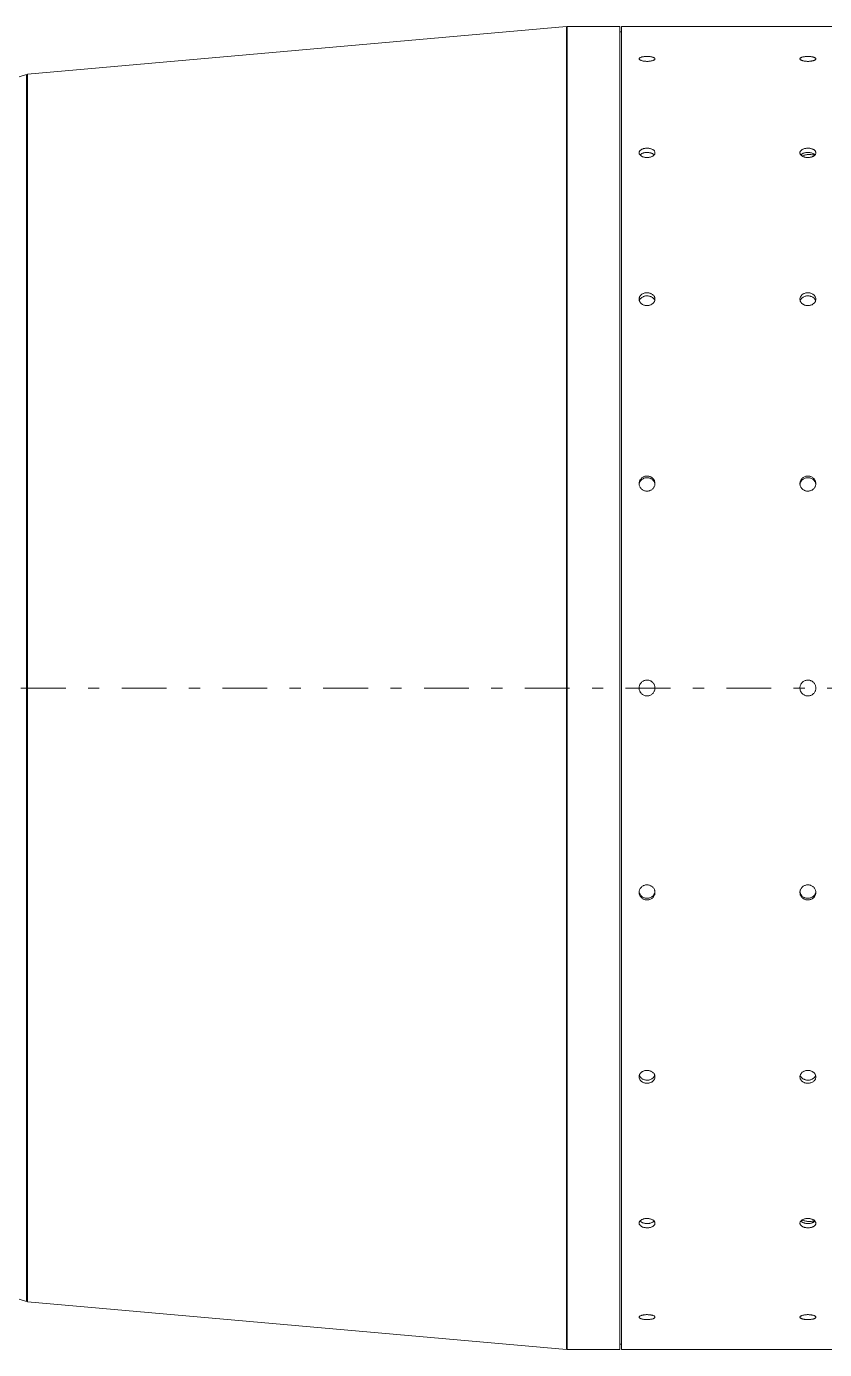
# Model space of a CAD drawing. Header units: millimetres. Extents: x 10 to 2348, y 8 to 1670.
# Drawn here: x 511 to 661.8, y 1194.6 to 1444.6 of the extents above; entities that cross this region are included whole.
import ezdxf

# ---------------------------------------------------------------- set-up
doc = ezdxf.new("R2010")
doc.units = ezdxf.units.MM
doc.linetypes.add('SectionLineISO', pattern=[13.758333, 4.233333, -2.116667, 1.058333, -2.116667, 4.233333])
doc.layers.add('Annotations', color=7, linetype='Continuous')
doc.layers.add('Geometries', color=7, linetype='Continuous')

# ---------------------------------------------------------------- blocks, each defined once
blk = doc.blocks.new('*U2')
at = {"layer": 'Annotations', "linetype": 'SectionLineISO', "lineweight": 13, "flags": 128}
blk.add_lwpolyline([(169.79, 661.02), (1034.83, 661.02)], dxfattribs=at)

msp = doc.modelspace()

# ---------------------------------------------------------------- linework, layer by layer
at = {"layer": 'Geometries', "linetype": 'Continuous', "lineweight": 13}
for p, q in [((613.09, 1444.65), (511.21, 1435.65)), ((613.09, 1194.65), (613.09, 1444.65)), ((613.18, 1443.65), (613.09, 1444.65)), ((623.14, 1444.65), (613.18, 1444.65)), ((613.18, 1443.65), (613.18, 1444.65)), ((613.18, 1195.65), (613.18, 1443.65)), ((613.18, 1443.65), (613.18, 1443.65)), ((623.14, 1443.65), (623.14, 1444.65)), ((623.14, 1443.65), (623.49, 1443.65)), ((623.14, 1195.65), (623.14, 1443.65)), ((623.49, 1444.65), (623.49, 1443.65)), ((626.79, 1444.65), (623.49, 1444.65)), ((623.49, 1443.65), (623.49, 1195.65)), ((628.29, 1444.64), (628.27, 1444.64)), ((657.19, 1444.65), (629.79, 1444.65)), ((658.69, 1444.64), (658.67, 1444.64)), ((663.49, 1444.65), (660.19, 1444.65)), ((626.79, 1438.51), (626.79, 1438.53)), ((628.37, 1438.99), (628.27, 1438.99)), ((628.29, 1438.06), (628.27, 1438.06)), ((628.29, 1438.06), (628.37, 1438.06)), ((629.79, 1438.53), (629.79, 1438.55)), ((657.19, 1438.51), (657.19, 1438.53)), ((658.77, 1438.99), (658.67, 1438.99)), ((658.69, 1438.06), (658.67, 1438.06)), ((658.69, 1438.06), (658.77, 1438.06)), ((660.19, 1438.53), (660.19, 1438.55)), ((510.99, 1435.6), (464.83, 1420.6)), ((510.99, 1203.7), (510.99, 1435.6)), ((511.21, 1434.92), (510.99, 1435.6)), ((511.21, 1434.92), (511.21, 1435.65)), ((511.21, 1204.38), (511.21, 1434.92)), ((626.79, 1420.74), (626.79, 1420.78)), ((628.27, 1421.65), (628.37, 1421.65)), ((628.27, 1420.84), (628.37, 1420.84)), ((629.79, 1420.78), (629.79, 1420.81)), ((657.19, 1420.74), (657.19, 1420.78)), ((658.67, 1421.65), (658.77, 1421.65)), ((658.67, 1420.84), (658.77, 1420.84)), ((659.25, 1420.44), (659.2, 1420.44)), ((659.28, 1420.44), (659.25, 1420.44)), ((660.19, 1420.78), (660.19, 1420.81)), ((628.29, 1419.89), (628.27, 1419.89)), ((628.29, 1419.89), (628.37, 1419.89)), ((658.69, 1419.89), (658.67, 1419.89)), ((658.69, 1419.89), (658.77, 1419.89)), ((626.79, 1393.07), (626.79, 1393.12)), ((628.27, 1394.33), (628.37, 1394.33)), ((628.27, 1393.74), (628.37, 1393.74)), ((629.79, 1393.12), (629.79, 1393.17)), ((657.19, 1393.07), (657.19, 1393.12)), ((658.67, 1394.33), (658.77, 1394.33)), ((658.67, 1393.74), (658.77, 1393.74)), ((660.19, 1393.12), (660.19, 1393.17)), ((628.29, 1391.9), (628.27, 1391.9)), ((628.29, 1391.9), (628.37, 1391.91)), ((658.69, 1391.9), (658.67, 1391.9)), ((658.69, 1391.9), (658.77, 1391.91)), ((626.79, 1358.22), (626.79, 1358.28)), ((626.8, 1358.12), (626.8, 1358.13)), ((628.27, 1359.7), (628.37, 1359.7)), ((628.27, 1359.39), (628.37, 1359.39)), ((629.79, 1358.28), (629.79, 1358.34)), ((657.19, 1358.22), (657.19, 1358.28)), ((657.2, 1358.12), (657.2, 1358.13)), ((658.67, 1359.7), (658.77, 1359.7)), ((658.67, 1359.39), (658.77, 1359.39)), ((660.19, 1358.28), (660.19, 1358.34)), ((628.29, 1356.85), (628.27, 1356.85)), ((628.29, 1356.85), (628.37, 1356.85)), ((658.69, 1356.85), (658.67, 1356.85)), ((658.69, 1356.85), (658.77, 1356.85)), ((628.37, 1321.15), (628.27, 1321.15)), ((658.77, 1321.15), (658.67, 1321.15)), ((628.29, 1318.15), (628.27, 1318.15)), ((628.29, 1318.15), (628.39, 1318.15)), ((658.69, 1318.15), (658.67, 1318.15)), ((658.69, 1318.15), (658.79, 1318.15)), ((626.79, 1281.08), (626.8, 1281.18)), ((626.79, 1280.96), (626.79, 1281.02)), ((626.8, 1281.18), (626.8, 1281.18)), ((626.8, 1281.18), (626.8, 1281.18)), ((628.27, 1282.45), (628.37, 1282.45)), ((629.79, 1281.02), (629.79, 1281.08)), ((657.19, 1281.08), (657.2, 1281.18)), ((657.19, 1280.96), (657.19, 1281.02)), ((657.2, 1281.18), (657.2, 1281.18)), ((657.2, 1281.18), (657.2, 1281.18)), ((658.67, 1282.45), (658.77, 1282.45)), ((660.19, 1281.02), (660.19, 1281.08)), ((628.29, 1279.91), (628.27, 1279.91)), ((628.29, 1279.6), (628.27, 1279.6)), ((628.29, 1279.91), (628.37, 1279.91)), ((628.29, 1279.6), (628.37, 1279.6)), ((658.69, 1279.91), (658.67, 1279.91)), ((658.69, 1279.6), (658.67, 1279.6)), ((658.69, 1279.91), (658.77, 1279.91)), ((658.69, 1279.6), (658.77, 1279.6)), ((626.79, 1246.12), (626.79, 1246.18)), ((628.27, 1247.4), (628.37, 1247.39)), ((628.29, 1245.56), (628.27, 1245.56)), ((628.29, 1245.56), (628.37, 1245.56)), ((629.75, 1246.47), (629.75, 1246.47)), ((629.79, 1246.18), (629.79, 1246.23)), ((657.19, 1246.12), (657.19, 1246.18)), ((658.67, 1247.4), (658.77, 1247.39)), ((658.69, 1245.56), (658.67, 1245.56)), ((658.69, 1245.56), (658.77, 1245.56)), ((660.15, 1246.47), (660.15, 1246.47)), ((660.19, 1246.18), (660.19, 1246.23)), ((628.29, 1244.97), (628.27, 1244.97)), ((628.29, 1244.97), (628.37, 1244.97)), ((658.69, 1244.97), (658.67, 1244.97)), ((658.69, 1244.97), (658.77, 1244.97)), ((464.83, 1218.7), (510.99, 1203.7)), ((626.79, 1218.48), (626.79, 1218.52)), ((628.27, 1219.41), (628.37, 1219.41)), ((628.29, 1218.46), (628.27, 1218.46)), ((628.29, 1217.65), (628.27, 1217.65)), ((628.29, 1218.46), (628.37, 1218.46)), ((628.29, 1217.65), (628.37, 1217.65)), ((629.79, 1218.52), (629.79, 1218.56)), ((657.19, 1218.48), (657.19, 1218.52)), ((658.67, 1219.41), (658.77, 1219.41)), ((658.69, 1218.46), (658.67, 1218.46)), ((658.69, 1217.65), (658.67, 1217.65)), ((658.69, 1218.46), (658.77, 1218.46)), ((658.69, 1217.65), (658.77, 1217.65)), ((659.2, 1218.86), (659.28, 1218.86)), ((660.19, 1218.52), (660.19, 1218.56)), ((510.99, 1203.7), (511.21, 1204.38)), ((511.21, 1203.65), (511.21, 1204.38)), ((511.21, 1203.65), (613.09, 1194.65)), ((626.79, 1200.75), (626.79, 1200.77)), ((628.37, 1201.24), (628.27, 1201.24)), ((628.29, 1200.31), (628.27, 1200.31)), ((628.29, 1200.31), (628.37, 1200.31)), ((629.79, 1200.77), (629.79, 1200.79)), ((657.19, 1200.75), (657.19, 1200.77)), ((658.77, 1201.24), (658.67, 1201.24)), ((658.69, 1200.31), (658.67, 1200.31)), ((658.69, 1200.31), (658.77, 1200.31)), ((660.19, 1200.77), (660.19, 1200.79)), ((613.09, 1194.65), (613.18, 1195.65)), ((613.18, 1194.65), (613.18, 1195.65)), ((623.14, 1195.65), (623.49, 1195.65)), ((623.14, 1194.65), (623.14, 1195.65)), ((623.49, 1195.65), (623.49, 1194.65)), ((613.18, 1194.65), (623.14, 1194.65)), ((623.49, 1194.65), (626.79, 1194.65)), ((628.27, 1194.66), (628.38, 1194.66)), ((629.79, 1194.65), (657.19, 1194.65)), ((658.67, 1194.66), (658.78, 1194.66)), ((660.19, 1194.65), (663.49, 1194.65))]:
    msp.add_line(p, q, dxfattribs=at)
at = {"layer": 'Geometries', "linetype": 'Continuous', "lineweight": 13, "flags": 128}
for points in [[(628.38, 1444.64), (628.37, 1444.64), (628.29, 1444.64)], [(658.78, 1444.64), (658.77, 1444.64), (658.69, 1444.64)], [(626.79, 1438.55), (626.8, 1438.59), (626.82, 1438.62), (626.85, 1438.66), (626.89, 1438.7), (626.94, 1438.73), (627, 1438.77), (627.07, 1438.8), (627.15, 1438.83), (627.24, 1438.86), (627.33, 1438.88), (627.43, 1438.91), (627.54, 1438.93), (627.65, 1438.94), (627.76, 1438.96), (627.89, 1438.97), (628.01, 1438.98), (628.13, 1438.98), (628.26, 1438.99), (628.27, 1438.99)], [(626.79, 1438.53), (626.79, 1438.55), (626.79, 1438.55)], [(628.27, 1438.06), (628.17, 1438.06), (628.04, 1438.07), (627.92, 1438.08), (627.79, 1438.09), (627.68, 1438.1), (627.56, 1438.12), (627.46, 1438.14), (627.35, 1438.16), (627.26, 1438.19), (627.17, 1438.22), (627.09, 1438.25), (627.02, 1438.28), (626.96, 1438.32), (626.9, 1438.35), (626.86, 1438.39), (626.83, 1438.43), (626.81, 1438.47), (626.79, 1438.51), (626.79, 1438.51)], [(628.37, 1438.99), (628.39, 1438.99), (628.51, 1438.98), (628.64, 1438.97), (628.76, 1438.96), (628.88, 1438.95), (628.99, 1438.94), (629.1, 1438.92), (629.2, 1438.89), (629.3, 1438.87), (629.39, 1438.84), (629.47, 1438.81), (629.55, 1438.78), (629.61, 1438.75), (629.67, 1438.72), (629.71, 1438.68), (629.75, 1438.64), (629.77, 1438.6), (629.79, 1438.57), (629.79, 1438.55)], [(629.79, 1438.51), (629.78, 1438.49), (629.77, 1438.45), (629.74, 1438.41), (629.7, 1438.37), (629.65, 1438.34), (629.6, 1438.3), (629.53, 1438.27), (629.45, 1438.24), (629.37, 1438.21), (629.28, 1438.18), (629.18, 1438.15), (629.07, 1438.13), (628.96, 1438.11), (628.85, 1438.09), (628.73, 1438.08), (628.6, 1438.07), (628.5, 1438.06), (628.4, 1438.06), (628.37, 1438.06)], [(629.79, 1438.53), (629.79, 1438.53), (629.79, 1438.51)], [(657.19, 1438.55), (657.2, 1438.59), (657.22, 1438.62), (657.25, 1438.66), (657.29, 1438.7), (657.34, 1438.73), (657.4, 1438.77), (657.47, 1438.8), (657.55, 1438.83), (657.64, 1438.86), (657.73, 1438.88), (657.83, 1438.91), (657.94, 1438.93), (658.05, 1438.94), (658.16, 1438.96), (658.29, 1438.97), (658.41, 1438.98), (658.53, 1438.98), (658.66, 1438.99), (658.67, 1438.99)], [(657.19, 1438.53), (657.19, 1438.55), (657.19, 1438.55)], [(658.13, 1438.09), (658.08, 1438.1), (657.96, 1438.12), (657.86, 1438.14), (657.75, 1438.16), (657.66, 1438.19), (657.57, 1438.22), (657.49, 1438.25), (657.42, 1438.28), (657.36, 1438.32), (657.3, 1438.35), (657.26, 1438.39), (657.23, 1438.43), (657.21, 1438.47), (657.19, 1438.51), (657.19, 1438.51)], [(658.67, 1438.06), (658.57, 1438.06), (658.44, 1438.07), (658.32, 1438.08), (658.19, 1438.09), (658.13, 1438.09)], [(658.77, 1438.99), (658.79, 1438.99), (658.91, 1438.98), (659.04, 1438.97), (659.16, 1438.96), (659.28, 1438.95), (659.39, 1438.94), (659.5, 1438.92), (659.6, 1438.89), (659.7, 1438.87), (659.79, 1438.84), (659.87, 1438.81), (659.95, 1438.78), (660.01, 1438.75), (660.07, 1438.72), (660.11, 1438.68), (660.15, 1438.64), (660.17, 1438.6), (660.19, 1438.57), (660.19, 1438.55)], [(659.45, 1438.13), (659.36, 1438.11), (659.25, 1438.09), (659.13, 1438.08), (659, 1438.07), (658.9, 1438.06), (658.8, 1438.06), (658.77, 1438.06)], [(660.19, 1438.51), (660.18, 1438.49), (660.17, 1438.45), (660.14, 1438.41), (660.1, 1438.37), (660.05, 1438.34), (660, 1438.3), (659.93, 1438.27), (659.85, 1438.24), (659.77, 1438.21), (659.68, 1438.18), (659.58, 1438.15), (659.47, 1438.13), (659.45, 1438.13)], [(660.19, 1438.53), (660.19, 1438.53), (660.19, 1438.51)], [(626.79, 1420.81), (626.8, 1420.88), (626.82, 1420.95), (626.85, 1421.02), (626.89, 1421.09), (626.94, 1421.16), (627, 1421.23), (627.07, 1421.29), (627.15, 1421.35), (627.24, 1421.4), (627.33, 1421.45), (627.43, 1421.49), (627.54, 1421.53), (627.65, 1421.57), (627.76, 1421.6), (627.89, 1421.62), (628.01, 1421.64), (628.13, 1421.65), (628.26, 1421.65), (628.27, 1421.65)], [(626.79, 1420.78), (626.79, 1420.8), (626.79, 1420.81)], [(626.96, 1420.37), (626.96, 1420.37), (626.9, 1420.44), (626.86, 1420.51), (626.83, 1420.58), (626.81, 1420.66), (626.79, 1420.73), (626.79, 1420.74)], [(626.96, 1420.37), (627, 1420.42), (627.07, 1420.48), (627.15, 1420.54), (627.24, 1420.59), (627.33, 1420.64), (627.43, 1420.68), (627.54, 1420.72), (627.65, 1420.76), (627.76, 1420.79), (627.89, 1420.81), (628.01, 1420.83), (628.13, 1420.84), (628.26, 1420.84), (628.27, 1420.84)], [(628.27, 1419.89), (628.17, 1419.89), (628.04, 1419.9), (627.92, 1419.92), (627.79, 1419.94), (627.68, 1419.97), (627.56, 1420), (627.46, 1420.04), (627.35, 1420.08), (627.26, 1420.13), (627.17, 1420.19), (627.09, 1420.25), (627.02, 1420.31), (626.96, 1420.37)], [(628.37, 1421.65), (628.39, 1421.65), (628.51, 1421.64), (628.64, 1421.63), (628.76, 1421.61), (628.88, 1421.58), (628.99, 1421.55), (629.1, 1421.51), (629.2, 1421.47), (629.3, 1421.43), (629.39, 1421.37), (629.47, 1421.32), (629.55, 1421.26), (629.61, 1421.19), (629.67, 1421.13), (629.71, 1421.06), (629.75, 1420.99), (629.77, 1420.92), (629.79, 1420.84), (629.79, 1420.81)], [(628.37, 1420.84), (628.39, 1420.84), (628.51, 1420.83), (628.64, 1420.82), (628.76, 1420.8), (628.88, 1420.77), (628.99, 1420.74), (629.1, 1420.71), (629.2, 1420.66), (629.3, 1420.62), (629.39, 1420.56), (629.47, 1420.51), (629.55, 1420.45), (629.61, 1420.39), (629.62, 1420.37)], [(629.62, 1420.37), (629.6, 1420.34), (629.53, 1420.28), (629.45, 1420.22), (629.37, 1420.16), (629.28, 1420.11), (629.18, 1420.06), (629.07, 1420.02), (628.96, 1419.98), (628.85, 1419.95), (628.73, 1419.93), (628.6, 1419.91), (628.5, 1419.9), (628.4, 1419.89), (628.37, 1419.89)], [(629.79, 1420.74), (629.78, 1420.69), (629.77, 1420.62), (629.74, 1420.55), (629.7, 1420.48), (629.65, 1420.41), (629.62, 1420.37)], [(629.79, 1420.78), (629.79, 1420.77), (629.79, 1420.74)], [(657.19, 1420.81), (657.2, 1420.88), (657.22, 1420.95), (657.25, 1421.02), (657.29, 1421.09), (657.34, 1421.16), (657.4, 1421.23), (657.47, 1421.29), (657.55, 1421.35), (657.64, 1421.4), (657.73, 1421.45), (657.83, 1421.49), (657.94, 1421.53), (658.05, 1421.57), (658.16, 1421.6), (658.29, 1421.62), (658.41, 1421.64), (658.53, 1421.65), (658.66, 1421.65), (658.67, 1421.65)], [(657.19, 1420.78), (657.19, 1420.8), (657.19, 1420.81)], [(657.36, 1420.37), (657.36, 1420.37), (657.3, 1420.44), (657.26, 1420.51), (657.23, 1420.58), (657.21, 1420.66), (657.19, 1420.73), (657.19, 1420.74)], [(657.36, 1420.37), (657.4, 1420.42), (657.47, 1420.48), (657.55, 1420.54), (657.64, 1420.59), (657.73, 1420.64), (657.83, 1420.68), (657.94, 1420.72), (658.05, 1420.76), (658.16, 1420.79), (658.29, 1420.81), (658.41, 1420.83), (658.53, 1420.84), (658.66, 1420.84), (658.67, 1420.84)], [(657.57, 1420.19), (657.49, 1420.25), (657.42, 1420.31), (657.36, 1420.37)], [(659.2, 1420.44), (659.09, 1420.44), (658.92, 1420.45), (658.75, 1420.44), (658.58, 1420.43), (658.42, 1420.41), (658.25, 1420.38), (658.1, 1420.35), (657.94, 1420.31), (657.79, 1420.27), (657.64, 1420.22), (657.57, 1420.19)], [(658.67, 1419.89), (658.57, 1419.89), (658.44, 1419.9), (658.32, 1419.92), (658.19, 1419.94), (658.08, 1419.97), (657.96, 1420), (657.86, 1420.04), (657.75, 1420.08), (657.66, 1420.13), (657.57, 1420.19), (657.57, 1420.19)], [(658.77, 1421.65), (658.79, 1421.65), (658.91, 1421.64), (659.04, 1421.63), (659.16, 1421.61), (659.28, 1421.58), (659.39, 1421.55), (659.5, 1421.51), (659.6, 1421.47), (659.7, 1421.43), (659.79, 1421.37), (659.87, 1421.32), (659.95, 1421.26), (660.01, 1421.19), (660.07, 1421.13), (660.11, 1421.06), (660.15, 1420.99), (660.17, 1420.92), (660.19, 1420.84), (660.19, 1420.81)], [(658.77, 1420.84), (658.79, 1420.84), (658.91, 1420.83), (659.04, 1420.82), (659.16, 1420.8), (659.28, 1420.77), (659.39, 1420.74), (659.5, 1420.71), (659.6, 1420.66), (659.7, 1420.62), (659.79, 1420.56), (659.87, 1420.51), (659.95, 1420.45), (660.01, 1420.39), (660.02, 1420.37)], [(659.98, 1420.33), (659.93, 1420.28), (659.85, 1420.22), (659.77, 1420.16), (659.68, 1420.11), (659.58, 1420.06), (659.47, 1420.02), (659.36, 1419.98), (659.25, 1419.95), (659.13, 1419.93), (659, 1419.91), (658.9, 1419.9), (658.8, 1419.89), (658.77, 1419.89)], [(659.98, 1420.33), (659.93, 1420.34), (659.77, 1420.37), (659.6, 1420.4), (659.43, 1420.42), (659.28, 1420.44)], [(660.02, 1420.37), (660, 1420.34), (659.98, 1420.33)], [(660.19, 1420.74), (660.18, 1420.69), (660.17, 1420.62), (660.14, 1420.55), (660.1, 1420.48), (660.05, 1420.41), (660.02, 1420.37)], [(660.19, 1420.78), (660.19, 1420.77), (660.19, 1420.74)], [(626.79, 1393.18), (626.8, 1393.26), (626.82, 1393.36), (626.85, 1393.46), (626.89, 1393.56), (626.94, 1393.65), (627, 1393.74), (627.07, 1393.83), (627.15, 1393.91), (627.24, 1393.98), (627.33, 1394.05), (627.43, 1394.11), (627.54, 1394.17), (627.65, 1394.22), (627.76, 1394.25), (627.89, 1394.29), (628.01, 1394.31), (628.13, 1394.32), (628.26, 1394.33), (628.27, 1394.33)], [(626.79, 1393.12), (626.79, 1393.16), (626.79, 1393.18)], [(626.84, 1392.83), (626.83, 1392.86), (626.81, 1392.96), (626.79, 1393.06), (626.79, 1393.07)], [(626.84, 1392.83), (626.85, 1392.88), (626.89, 1392.97), (626.94, 1393.07), (627, 1393.16), (627.07, 1393.24), (627.15, 1393.32), (627.24, 1393.4), (627.33, 1393.46), (627.43, 1393.53), (627.54, 1393.58), (627.65, 1393.63), (627.76, 1393.67), (627.89, 1393.7), (628.01, 1393.72), (628.13, 1393.74), (628.26, 1393.74), (628.27, 1393.74)], [(627.39, 1392.15), (627.35, 1392.17), (627.26, 1392.24), (627.17, 1392.31), (627.09, 1392.39), (627.02, 1392.48), (626.96, 1392.57), (626.9, 1392.66), (626.86, 1392.76), (626.84, 1392.83)], [(628.37, 1394.33), (628.39, 1394.33), (628.51, 1394.32), (628.64, 1394.3), (628.76, 1394.27), (628.88, 1394.24), (628.99, 1394.19), (629.1, 1394.14), (629.2, 1394.08), (629.3, 1394.02), (629.39, 1393.95), (629.47, 1393.87), (629.55, 1393.79), (629.61, 1393.7), (629.67, 1393.61), (629.71, 1393.51), (629.75, 1393.41), (629.77, 1393.31), (629.79, 1393.21), (629.79, 1393.17)], [(628.37, 1393.74), (628.39, 1393.74), (628.51, 1393.73), (628.64, 1393.71), (628.76, 1393.68), (628.88, 1393.65), (628.99, 1393.6), (629.1, 1393.55), (629.2, 1393.5), (629.3, 1393.43), (629.39, 1393.36), (629.47, 1393.28), (629.55, 1393.2), (629.61, 1393.11), (629.67, 1393.02), (629.71, 1392.92), (629.75, 1392.83)], [(629.75, 1392.83), (629.74, 1392.81), (629.7, 1392.71), (629.65, 1392.61), (629.6, 1392.52), (629.53, 1392.43), (629.45, 1392.35), (629.37, 1392.28), (629.28, 1392.21), (629.19, 1392.15)], [(629.79, 1393.07), (629.78, 1393.01), (629.77, 1392.91), (629.75, 1392.83)], [(629.79, 1393.12), (629.79, 1393.11), (629.79, 1393.07)], [(657.19, 1393.18), (657.2, 1393.26), (657.22, 1393.36), (657.25, 1393.46), (657.29, 1393.56), (657.34, 1393.65), (657.4, 1393.74), (657.47, 1393.83), (657.55, 1393.91), (657.64, 1393.98), (657.73, 1394.05), (657.83, 1394.11), (657.94, 1394.17), (658.05, 1394.22), (658.16, 1394.25), (658.29, 1394.29), (658.41, 1394.31), (658.53, 1394.32), (658.66, 1394.33), (658.67, 1394.33)], [(657.19, 1393.12), (657.19, 1393.16), (657.19, 1393.18)], [(657.24, 1392.83), (657.23, 1392.86), (657.21, 1392.96), (657.19, 1393.06), (657.19, 1393.07)], [(657.24, 1392.83), (657.25, 1392.88), (657.29, 1392.97), (657.34, 1393.07), (657.4, 1393.16), (657.47, 1393.24), (657.55, 1393.32), (657.64, 1393.4), (657.73, 1393.46), (657.83, 1393.53), (657.94, 1393.58), (658.05, 1393.63), (658.16, 1393.67), (658.29, 1393.7), (658.41, 1393.72), (658.53, 1393.74), (658.66, 1393.74), (658.67, 1393.74)], [(657.79, 1392.15), (657.75, 1392.17), (657.66, 1392.24), (657.57, 1392.31), (657.49, 1392.39), (657.42, 1392.48), (657.36, 1392.57), (657.3, 1392.66), (657.26, 1392.76), (657.24, 1392.83)], [(658.77, 1394.33), (658.79, 1394.33), (658.91, 1394.32), (659.04, 1394.3), (659.16, 1394.27), (659.28, 1394.24), (659.39, 1394.19), (659.5, 1394.14), (659.6, 1394.08), (659.7, 1394.02), (659.79, 1393.95), (659.87, 1393.87), (659.95, 1393.79), (660.01, 1393.7), (660.07, 1393.61), (660.11, 1393.51), (660.15, 1393.41), (660.17, 1393.31), (660.19, 1393.21), (660.19, 1393.17)], [(658.77, 1393.74), (658.79, 1393.74), (658.91, 1393.73), (659.04, 1393.71), (659.16, 1393.68), (659.28, 1393.65), (659.39, 1393.6), (659.5, 1393.55), (659.6, 1393.5), (659.7, 1393.43), (659.79, 1393.36), (659.87, 1393.28), (659.95, 1393.2), (660.01, 1393.11), (660.07, 1393.02), (660.11, 1392.92), (660.15, 1392.83)], [(660.15, 1392.83), (660.14, 1392.81), (660.1, 1392.71), (660.05, 1392.61), (660, 1392.52), (659.93, 1392.43), (659.85, 1392.35), (659.77, 1392.28), (659.68, 1392.21), (659.59, 1392.15)], [(660.19, 1393.07), (660.18, 1393.01), (660.17, 1392.91), (660.15, 1392.83)], [(660.19, 1393.12), (660.19, 1393.11), (660.19, 1393.07)], [(628.27, 1391.9), (628.17, 1391.91), (628.04, 1391.92), (627.92, 1391.94), (627.79, 1391.97), (627.68, 1392.01), (627.56, 1392.06), (627.46, 1392.11), (627.39, 1392.15)], [(629.19, 1392.15), (629.18, 1392.14), (629.07, 1392.08), (628.96, 1392.03), (628.85, 1391.99), (628.73, 1391.96), (628.6, 1391.93), (628.5, 1391.92), (628.4, 1391.91), (628.37, 1391.91)], [(658.67, 1391.9), (658.57, 1391.91), (658.44, 1391.92), (658.32, 1391.94), (658.19, 1391.97), (658.08, 1392.01), (657.96, 1392.06), (657.86, 1392.11), (657.79, 1392.15)], [(659.59, 1392.15), (659.58, 1392.14), (659.47, 1392.08), (659.36, 1392.03), (659.25, 1391.99), (659.13, 1391.96), (659, 1391.93), (658.9, 1391.92), (658.8, 1391.91), (658.77, 1391.91)], [(626.79, 1358.34), (626.8, 1358.44), (626.82, 1358.56), (626.85, 1358.68), (626.89, 1358.79), (626.94, 1358.9), (627, 1359.01), (627.07, 1359.11), (627.15, 1359.2), (627.24, 1359.29), (627.33, 1359.37), (627.43, 1359.44), (627.54, 1359.51), (627.65, 1359.56), (627.76, 1359.61), (627.89, 1359.65), (628.01, 1359.68), (628.13, 1359.69), (628.26, 1359.7), (628.27, 1359.7)], [(626.79, 1358.28), (626.79, 1358.32), (626.79, 1358.34)], [(626.8, 1358.13), (626.79, 1358.2), (626.79, 1358.22)], [(626.8, 1358.13), (626.8, 1358.13), (626.82, 1358.25), (626.85, 1358.37), (626.89, 1358.48), (626.94, 1358.59), (627, 1358.7), (627.07, 1358.8), (627.15, 1358.89), (627.24, 1358.98), (627.33, 1359.06), (627.43, 1359.13), (627.54, 1359.2), (627.65, 1359.25), (627.76, 1359.3), (627.89, 1359.34), (628.01, 1359.37), (628.13, 1359.38), (628.26, 1359.39), (628.27, 1359.39)], [(628.27, 1356.85), (628.17, 1356.85), (628.04, 1356.87), (627.92, 1356.89), (627.79, 1356.93), (627.68, 1356.97), (627.56, 1357.03), (627.46, 1357.09), (627.35, 1357.16), (627.26, 1357.24), (627.17, 1357.33), (627.09, 1357.42), (627.02, 1357.52), (626.96, 1357.62), (626.9, 1357.73), (626.86, 1357.85), (626.83, 1357.96), (626.81, 1358.08), (626.8, 1358.12)], [(628.37, 1359.7), (628.39, 1359.7), (628.51, 1359.69), (628.64, 1359.66), (628.76, 1359.63), (628.88, 1359.59), (628.99, 1359.54), (629.1, 1359.48), (629.2, 1359.41), (629.3, 1359.33), (629.39, 1359.25), (629.47, 1359.16), (629.55, 1359.06), (629.61, 1358.95), (629.67, 1358.85), (629.71, 1358.73), (629.75, 1358.62), (629.77, 1358.5), (629.79, 1358.38), (629.79, 1358.34)], [(628.37, 1359.39), (628.39, 1359.39), (628.51, 1359.38), (628.64, 1359.35), (628.76, 1359.32), (628.88, 1359.28), (628.99, 1359.23), (629.1, 1359.17), (629.2, 1359.1), (629.3, 1359.02), (629.39, 1358.94), (629.47, 1358.85), (629.55, 1358.75), (629.61, 1358.65), (629.67, 1358.54), (629.71, 1358.43), (629.75, 1358.31), (629.77, 1358.19), (629.78, 1358.12)], [(629.78, 1358.12), (629.77, 1358.02), (629.74, 1357.9), (629.7, 1357.79), (629.65, 1357.68), (629.6, 1357.57), (629.53, 1357.47), (629.45, 1357.37), (629.37, 1357.28), (629.28, 1357.2), (629.18, 1357.12), (629.07, 1357.06), (628.96, 1357), (628.85, 1356.95), (628.73, 1356.91), (628.6, 1356.88), (628.5, 1356.86), (628.4, 1356.85), (628.37, 1356.85)], [(629.79, 1358.22), (629.78, 1358.14), (629.78, 1358.12)], [(629.79, 1358.28), (629.79, 1358.26), (629.79, 1358.22)], [(657.19, 1358.34), (657.2, 1358.44), (657.22, 1358.56), (657.25, 1358.68), (657.29, 1358.79), (657.34, 1358.9), (657.4, 1359.01), (657.47, 1359.11), (657.55, 1359.2), (657.64, 1359.29), (657.73, 1359.37), (657.83, 1359.44), (657.94, 1359.51), (658.05, 1359.56), (658.16, 1359.61), (658.29, 1359.65), (658.41, 1359.68), (658.53, 1359.69), (658.66, 1359.7), (658.67, 1359.7)], [(657.19, 1358.28), (657.19, 1358.32), (657.19, 1358.34)], [(657.2, 1358.13), (657.19, 1358.2), (657.19, 1358.22)], [(657.2, 1358.13), (657.2, 1358.13), (657.22, 1358.25), (657.25, 1358.37), (657.29, 1358.48), (657.34, 1358.59), (657.4, 1358.7), (657.47, 1358.8), (657.55, 1358.89), (657.64, 1358.98), (657.73, 1359.06), (657.83, 1359.13), (657.94, 1359.2), (658.05, 1359.25), (658.16, 1359.3), (658.29, 1359.34), (658.41, 1359.37), (658.53, 1359.38), (658.66, 1359.39), (658.67, 1359.39)], [(658.67, 1356.85), (658.57, 1356.85), (658.44, 1356.87), (658.32, 1356.89), (658.19, 1356.93), (658.08, 1356.97), (657.96, 1357.03), (657.86, 1357.09), (657.75, 1357.16), (657.66, 1357.24), (657.57, 1357.33), (657.49, 1357.42), (657.42, 1357.52), (657.36, 1357.62), (657.3, 1357.73), (657.26, 1357.85), (657.23, 1357.96), (657.21, 1358.08), (657.2, 1358.12)], [(658.77, 1359.7), (658.79, 1359.7), (658.91, 1359.69), (659.04, 1359.66), (659.16, 1359.63), (659.28, 1359.59), (659.39, 1359.54), (659.5, 1359.48), (659.6, 1359.41), (659.7, 1359.33), (659.79, 1359.25), (659.87, 1359.16), (659.95, 1359.06), (660.01, 1358.95), (660.07, 1358.85), (660.11, 1358.73), (660.15, 1358.62), (660.17, 1358.5), (660.19, 1358.38), (660.19, 1358.34)], [(658.77, 1359.39), (658.79, 1359.39), (658.91, 1359.38), (659.04, 1359.35), (659.16, 1359.32), (659.28, 1359.28), (659.39, 1359.23), (659.5, 1359.17), (659.6, 1359.1), (659.7, 1359.02), (659.79, 1358.94), (659.87, 1358.85), (659.95, 1358.75), (660.01, 1358.65), (660.07, 1358.54), (660.11, 1358.43), (660.15, 1358.31), (660.17, 1358.19), (660.18, 1358.12)], [(660.18, 1358.12), (660.17, 1358.02), (660.14, 1357.9), (660.1, 1357.79), (660.05, 1357.68), (660, 1357.57), (659.93, 1357.47), (659.85, 1357.37), (659.77, 1357.28), (659.68, 1357.2), (659.58, 1357.12), (659.47, 1357.06), (659.36, 1357), (659.25, 1356.95), (659.13, 1356.91), (659, 1356.88), (658.9, 1356.86), (658.8, 1356.85), (658.77, 1356.85)], [(660.19, 1358.22), (660.18, 1358.14), (660.18, 1358.12)], [(660.19, 1358.28), (660.19, 1358.26), (660.19, 1358.22)], [(626.99, 1318.9), (626.96, 1318.96), (626.9, 1319.08), (626.86, 1319.2), (626.83, 1319.32), (626.81, 1319.44), (626.79, 1319.57), (626.79, 1319.7), (626.8, 1319.82), (626.82, 1319.95), (626.85, 1320.07), (626.89, 1320.19), (626.94, 1320.31), (626.99, 1320.4)], [(626.99, 1320.4), (627, 1320.42), (627.07, 1320.52), (627.15, 1320.62), (627.24, 1320.72), (627.33, 1320.8), (627.43, 1320.88), (627.54, 1320.95), (627.65, 1321.01), (627.76, 1321.05), (627.89, 1321.09), (628.01, 1321.12), (628.13, 1321.14), (628.26, 1321.15), (628.27, 1321.15)], [(628.37, 1321.15), (628.39, 1321.15), (628.51, 1321.13), (628.64, 1321.11), (628.76, 1321.08), (628.88, 1321.03), (628.99, 1320.98), (629.1, 1320.91), (629.2, 1320.84), (629.3, 1320.76), (629.39, 1320.67), (629.47, 1320.57), (629.55, 1320.47), (629.59, 1320.4)], [(629.59, 1320.4), (629.61, 1320.36), (629.67, 1320.25), (629.71, 1320.13), (629.75, 1320.01), (629.77, 1319.89), (629.79, 1319.76), (629.79, 1319.63), (629.78, 1319.51), (629.77, 1319.38), (629.74, 1319.26), (629.7, 1319.14), (629.65, 1319.02), (629.6, 1318.91), (629.59, 1318.9)], [(657.39, 1318.9), (657.36, 1318.96), (657.3, 1319.08), (657.26, 1319.2), (657.23, 1319.32), (657.21, 1319.44), (657.19, 1319.57), (657.19, 1319.7), (657.2, 1319.82), (657.22, 1319.95), (657.25, 1320.07), (657.29, 1320.19), (657.34, 1320.31), (657.39, 1320.4)], [(657.39, 1320.4), (657.4, 1320.42), (657.47, 1320.52), (657.55, 1320.62), (657.64, 1320.72), (657.73, 1320.8), (657.83, 1320.88), (657.94, 1320.95), (658.05, 1321.01), (658.16, 1321.05), (658.29, 1321.09), (658.41, 1321.12), (658.49, 1321.14)], [(658.49, 1321.14), (658.53, 1321.14), (658.66, 1321.15), (658.67, 1321.15)], [(658.77, 1321.15), (658.79, 1321.15), (658.91, 1321.13), (659.04, 1321.11), (659.16, 1321.08), (659.28, 1321.03), (659.39, 1320.98), (659.49, 1320.92)], [(659.49, 1320.92), (659.5, 1320.91), (659.6, 1320.84), (659.7, 1320.76), (659.79, 1320.67), (659.87, 1320.57), (659.95, 1320.47), (659.99, 1320.4)], [(659.99, 1320.4), (660.01, 1320.36), (660.07, 1320.25), (660.11, 1320.13), (660.15, 1320.01), (660.17, 1319.89), (660.19, 1319.76), (660.19, 1319.63), (660.18, 1319.51), (660.17, 1319.38), (660.14, 1319.26), (660.1, 1319.14), (660.05, 1319.02), (660, 1318.91), (659.99, 1318.9)], [(628.27, 1318.15), (628.17, 1318.16), (628.04, 1318.17), (627.92, 1318.2), (627.79, 1318.23), (627.68, 1318.28), (627.56, 1318.34), (627.46, 1318.4), (627.35, 1318.48), (627.26, 1318.56), (627.17, 1318.65), (627.09, 1318.75), (627.02, 1318.85), (626.99, 1318.9)], [(629.59, 1318.9), (629.53, 1318.8), (629.45, 1318.7), (629.37, 1318.61), (629.28, 1318.52), (629.18, 1318.44), (629.07, 1318.37), (628.96, 1318.31), (628.85, 1318.26), (628.73, 1318.21), (628.6, 1318.18), (628.5, 1318.16), (628.4, 1318.15), (628.39, 1318.15)], [(658.49, 1318.16), (658.44, 1318.17), (658.32, 1318.2), (658.19, 1318.23), (658.08, 1318.28), (657.96, 1318.34), (657.86, 1318.4), (657.75, 1318.48), (657.66, 1318.56), (657.57, 1318.65), (657.49, 1318.75), (657.42, 1318.85), (657.39, 1318.9)], [(658.67, 1318.15), (658.57, 1318.16), (658.49, 1318.16)], [(659.49, 1318.38), (659.47, 1318.37), (659.36, 1318.31), (659.25, 1318.26), (659.13, 1318.21), (659, 1318.18), (658.9, 1318.16), (658.8, 1318.15), (658.79, 1318.15)], [(659.99, 1318.9), (659.93, 1318.8), (659.85, 1318.7), (659.77, 1318.61), (659.68, 1318.52), (659.58, 1318.44), (659.49, 1318.38)], [(626.79, 1281.02), (626.79, 1281.07), (626.79, 1281.08)], [(628.27, 1279.6), (628.17, 1279.6), (628.04, 1279.62), (627.92, 1279.64), (627.79, 1279.68), (627.68, 1279.72), (627.56, 1279.78), (627.46, 1279.84), (627.35, 1279.91), (627.26, 1279.99), (627.17, 1280.08), (627.09, 1280.17), (627.02, 1280.27), (626.96, 1280.37), (626.9, 1280.48), (626.86, 1280.59), (626.83, 1280.71), (626.81, 1280.83), (626.79, 1280.95), (626.79, 1280.96)], [(626.8, 1281.18), (626.8, 1281.19), (626.82, 1281.31), (626.85, 1281.42), (626.89, 1281.54), (626.94, 1281.65), (627, 1281.75), (627.07, 1281.85), (627.15, 1281.95), (627.24, 1282.04), (627.33, 1282.12), (627.43, 1282.19), (627.54, 1282.26), (627.65, 1282.31), (627.76, 1282.36), (627.89, 1282.4), (628.01, 1282.43), (628.13, 1282.44), (628.26, 1282.45), (628.27, 1282.45)], [(628.27, 1279.91), (628.17, 1279.91), (628.04, 1279.93), (627.92, 1279.95), (627.79, 1279.99), (627.68, 1280.03), (627.56, 1280.09), (627.46, 1280.15), (627.35, 1280.22), (627.26, 1280.3), (627.17, 1280.38), (627.09, 1280.48), (627.02, 1280.58), (626.96, 1280.68), (626.9, 1280.79), (626.86, 1280.9), (626.83, 1281.02), (626.81, 1281.14), (626.8, 1281.18)], [(628.37, 1282.45), (628.39, 1282.45), (628.51, 1282.44), (628.64, 1282.41), (628.76, 1282.38), (628.88, 1282.34), (628.99, 1282.29), (629.1, 1282.23), (629.2, 1282.16), (629.3, 1282.08), (629.39, 1281.99), (629.47, 1281.9), (629.55, 1281.81), (629.61, 1281.7), (629.67, 1281.59), (629.71, 1281.48), (629.75, 1281.37), (629.77, 1281.25), (629.78, 1281.18)], [(629.78, 1281.17), (629.77, 1281.08), (629.74, 1280.96), (629.7, 1280.85), (629.65, 1280.73), (629.6, 1280.63), (629.53, 1280.53), (629.45, 1280.43), (629.37, 1280.34), (629.28, 1280.26), (629.18, 1280.18), (629.07, 1280.12), (628.96, 1280.06), (628.85, 1280.01), (628.73, 1279.97), (628.6, 1279.94), (628.5, 1279.92), (628.4, 1279.91), (628.37, 1279.91)], [(629.79, 1280.96), (629.78, 1280.89), (629.77, 1280.77), (629.74, 1280.65), (629.7, 1280.54), (629.65, 1280.43), (629.6, 1280.32), (629.53, 1280.22), (629.45, 1280.12), (629.37, 1280.03), (629.28, 1279.95), (629.18, 1279.87), (629.07, 1279.81), (628.96, 1279.75), (628.85, 1279.7), (628.73, 1279.66), (628.6, 1279.63), (628.5, 1279.61), (628.4, 1279.6), (628.37, 1279.6)], [(629.78, 1281.18), (629.79, 1281.13), (629.79, 1281.08)], [(629.79, 1281.02), (629.79, 1281.01), (629.79, 1280.96)], [(657.19, 1281.02), (657.19, 1281.07), (657.19, 1281.08)], [(658.67, 1279.6), (658.57, 1279.6), (658.44, 1279.62), (658.32, 1279.64), (658.19, 1279.68), (658.08, 1279.72), (657.96, 1279.78), (657.86, 1279.84), (657.75, 1279.91), (657.66, 1279.99), (657.57, 1280.08), (657.49, 1280.17), (657.42, 1280.27), (657.36, 1280.37), (657.3, 1280.48), (657.26, 1280.59), (657.23, 1280.71), (657.21, 1280.83), (657.19, 1280.95), (657.19, 1280.96)], [(657.2, 1281.18), (657.2, 1281.19), (657.22, 1281.31), (657.25, 1281.42), (657.29, 1281.54), (657.34, 1281.65), (657.4, 1281.75), (657.47, 1281.85), (657.55, 1281.95), (657.64, 1282.04), (657.73, 1282.12), (657.83, 1282.19), (657.94, 1282.26), (658.05, 1282.31), (658.16, 1282.36), (658.29, 1282.4), (658.41, 1282.43), (658.53, 1282.44), (658.66, 1282.45), (658.67, 1282.45)], [(658.67, 1279.91), (658.57, 1279.91), (658.44, 1279.93), (658.32, 1279.95), (658.19, 1279.99), (658.08, 1280.03), (657.96, 1280.09), (657.86, 1280.15), (657.75, 1280.22), (657.66, 1280.3), (657.57, 1280.38), (657.49, 1280.48), (657.42, 1280.58), (657.36, 1280.68), (657.3, 1280.79), (657.26, 1280.9), (657.23, 1281.02), (657.21, 1281.14), (657.2, 1281.18)], [(658.77, 1282.45), (658.79, 1282.45), (658.91, 1282.44), (659.04, 1282.41), (659.16, 1282.38), (659.28, 1282.34), (659.39, 1282.29), (659.5, 1282.23), (659.6, 1282.16), (659.7, 1282.08), (659.79, 1281.99), (659.87, 1281.9), (659.95, 1281.81), (660.01, 1281.7), (660.07, 1281.59), (660.11, 1281.48), (660.15, 1281.37), (660.17, 1281.25), (660.18, 1281.18)], [(660.18, 1281.17), (660.17, 1281.08), (660.14, 1280.96), (660.1, 1280.85), (660.05, 1280.73), (660, 1280.63), (659.93, 1280.53), (659.85, 1280.43), (659.77, 1280.34), (659.68, 1280.26), (659.58, 1280.18), (659.47, 1280.12), (659.36, 1280.06), (659.25, 1280.01), (659.13, 1279.97), (659, 1279.94), (658.9, 1279.92), (658.8, 1279.91), (658.77, 1279.91)], [(660.19, 1280.96), (660.18, 1280.89), (660.17, 1280.77), (660.14, 1280.65), (660.1, 1280.54), (660.05, 1280.43), (660, 1280.32), (659.93, 1280.22), (659.85, 1280.12), (659.77, 1280.03), (659.68, 1279.95), (659.58, 1279.87), (659.47, 1279.81), (659.36, 1279.75), (659.25, 1279.7), (659.13, 1279.66), (659, 1279.63), (658.9, 1279.61), (658.8, 1279.6), (658.77, 1279.6)], [(660.18, 1281.18), (660.19, 1281.13), (660.19, 1281.08)], [(660.19, 1281.02), (660.19, 1281.01), (660.19, 1280.96)], [(626.79, 1246.23), (626.8, 1246.32), (626.82, 1246.42), (626.84, 1246.47)], [(626.79, 1246.18), (626.79, 1246.22), (626.79, 1246.23)], [(628.27, 1244.97), (628.17, 1244.97), (628.04, 1244.99), (627.92, 1245.01), (627.79, 1245.04), (627.68, 1245.07), (627.56, 1245.12), (627.46, 1245.17), (627.35, 1245.23), (627.26, 1245.3), (627.17, 1245.37), (627.09, 1245.45), (627.02, 1245.53), (626.96, 1245.62), (626.9, 1245.72), (626.86, 1245.81), (626.83, 1245.91), (626.81, 1246.01), (626.79, 1246.11), (626.79, 1246.12)], [(626.84, 1246.47), (626.85, 1246.52), (626.89, 1246.62), (626.94, 1246.71), (627, 1246.8), (627.07, 1246.89), (627.15, 1246.97), (627.24, 1247.04), (627.33, 1247.11), (627.39, 1247.15)], [(628.27, 1245.56), (628.17, 1245.56), (628.04, 1245.57), (627.92, 1245.59), (627.79, 1245.62), (627.68, 1245.66), (627.56, 1245.71), (627.46, 1245.76), (627.35, 1245.82), (627.26, 1245.89), (627.17, 1245.96), (627.09, 1246.04), (627.02, 1246.12), (626.96, 1246.21), (626.9, 1246.3), (626.86, 1246.4), (626.84, 1246.47)], [(627.39, 1247.15), (627.43, 1247.17), (627.54, 1247.23), (627.65, 1247.28), (627.76, 1247.32), (627.89, 1247.35), (628.01, 1247.37), (628.13, 1247.39), (628.26, 1247.4), (628.27, 1247.4)], [(628.37, 1247.39), (628.39, 1247.39), (628.51, 1247.38), (628.64, 1247.36), (628.76, 1247.33), (628.88, 1247.3), (628.99, 1247.25), (629.1, 1247.2), (629.19, 1247.15)], [(629.75, 1246.47), (629.74, 1246.45), (629.7, 1246.35), (629.65, 1246.26), (629.6, 1246.17), (629.53, 1246.08), (629.45, 1246), (629.37, 1245.92), (629.28, 1245.85), (629.18, 1245.79), (629.07, 1245.73), (628.96, 1245.68), (628.85, 1245.64), (628.73, 1245.61), (628.6, 1245.58), (628.5, 1245.57), (628.4, 1245.56), (628.37, 1245.56)], [(629.79, 1246.12), (629.78, 1246.06), (629.77, 1245.96), (629.74, 1245.86), (629.7, 1245.76), (629.65, 1245.67), (629.6, 1245.58), (629.53, 1245.49), (629.45, 1245.41), (629.37, 1245.33), (629.28, 1245.26), (629.18, 1245.2), (629.07, 1245.14), (628.96, 1245.1), (628.85, 1245.05), (628.73, 1245.02), (628.6, 1244.99), (628.5, 1244.98), (628.4, 1244.97), (628.37, 1244.97)], [(629.19, 1247.15), (629.2, 1247.14), (629.3, 1247.08), (629.39, 1247), (629.47, 1246.93), (629.55, 1246.84), (629.61, 1246.75), (629.67, 1246.66), (629.71, 1246.57), (629.75, 1246.47)], [(629.75, 1246.47), (629.75, 1246.47), (629.77, 1246.37), (629.79, 1246.27), (629.79, 1246.23)], [(629.79, 1246.18), (629.79, 1246.16), (629.79, 1246.12)], [(657.19, 1246.23), (657.2, 1246.32), (657.22, 1246.42), (657.24, 1246.47)], [(657.19, 1246.18), (657.19, 1246.22), (657.19, 1246.23)], [(658.67, 1244.97), (658.57, 1244.97), (658.44, 1244.99), (658.32, 1245.01), (658.19, 1245.04), (658.08, 1245.07), (657.96, 1245.12), (657.86, 1245.17), (657.75, 1245.23), (657.66, 1245.3), (657.57, 1245.37), (657.49, 1245.45), (657.42, 1245.53), (657.36, 1245.62), (657.3, 1245.72), (657.26, 1245.81), (657.23, 1245.91), (657.21, 1246.01), (657.19, 1246.11), (657.19, 1246.12)], [(657.24, 1246.47), (657.25, 1246.52), (657.29, 1246.62), (657.34, 1246.71), (657.4, 1246.8), (657.47, 1246.89), (657.55, 1246.97), (657.64, 1247.04), (657.73, 1247.11), (657.79, 1247.15)], [(658.67, 1245.56), (658.57, 1245.56), (658.44, 1245.57), (658.32, 1245.59), (658.19, 1245.62), (658.08, 1245.66), (657.96, 1245.71), (657.86, 1245.76), (657.75, 1245.82), (657.66, 1245.89), (657.57, 1245.96), (657.49, 1246.04), (657.42, 1246.12), (657.36, 1246.21), (657.3, 1246.3), (657.26, 1246.4), (657.24, 1246.47)], [(657.79, 1247.15), (657.83, 1247.17), (657.94, 1247.23), (658.05, 1247.28), (658.16, 1247.32), (658.29, 1247.35), (658.41, 1247.37), (658.53, 1247.39), (658.66, 1247.4), (658.67, 1247.4)], [(658.77, 1247.39), (658.79, 1247.39), (658.91, 1247.38), (659.04, 1247.36), (659.16, 1247.33), (659.28, 1247.3), (659.39, 1247.25), (659.5, 1247.2), (659.59, 1247.15)], [(660.15, 1246.47), (660.14, 1246.45), (660.1, 1246.35), (660.05, 1246.26), (660, 1246.17), (659.93, 1246.08), (659.85, 1246), (659.77, 1245.92), (659.68, 1245.85), (659.58, 1245.79), (659.47, 1245.73), (659.36, 1245.68), (659.25, 1245.64), (659.13, 1245.61), (659, 1245.58), (658.9, 1245.57), (658.8, 1245.56), (658.77, 1245.56)], [(660.19, 1246.12), (660.18, 1246.06), (660.17, 1245.96), (660.14, 1245.86), (660.1, 1245.76), (660.05, 1245.67), (660, 1245.58), (659.93, 1245.49), (659.85, 1245.41), (659.77, 1245.33), (659.68, 1245.26), (659.58, 1245.2), (659.47, 1245.14), (659.36, 1245.1), (659.25, 1245.05), (659.13, 1245.02), (659, 1244.99), (658.9, 1244.98), (658.8, 1244.97), (658.77, 1244.97)], [(659.59, 1247.15), (659.6, 1247.14), (659.7, 1247.08), (659.79, 1247), (659.87, 1246.93), (659.95, 1246.84), (660.01, 1246.75), (660.07, 1246.66), (660.11, 1246.57), (660.15, 1246.47)], [(660.15, 1246.47), (660.15, 1246.47), (660.17, 1246.37), (660.19, 1246.27), (660.19, 1246.23)], [(660.19, 1246.18), (660.19, 1246.16), (660.19, 1246.12)], [(626.79, 1218.56), (626.8, 1218.62), (626.82, 1218.7), (626.85, 1218.77), (626.89, 1218.84), (626.94, 1218.91), (626.96, 1218.93)], [(626.79, 1218.52), (626.79, 1218.55), (626.79, 1218.56)], [(628.27, 1217.65), (628.17, 1217.65), (628.04, 1217.66), (627.92, 1217.68), (627.79, 1217.7), (627.68, 1217.72), (627.56, 1217.76), (627.46, 1217.8), (627.35, 1217.84), (627.26, 1217.89), (627.17, 1217.94), (627.09, 1218), (627.02, 1218.06), (626.96, 1218.12), (626.9, 1218.19), (626.86, 1218.26), (626.83, 1218.33), (626.81, 1218.4), (626.79, 1218.48), (626.79, 1218.48)], [(626.96, 1218.93), (627, 1218.98), (627.07, 1219.04), (627.15, 1219.1), (627.24, 1219.15), (627.33, 1219.2), (627.43, 1219.25), (627.54, 1219.29), (627.65, 1219.33), (627.76, 1219.35), (627.89, 1219.38), (628.01, 1219.4), (628.13, 1219.41), (628.26, 1219.41), (628.27, 1219.41)], [(628.27, 1218.46), (628.17, 1218.46), (628.04, 1218.47), (627.92, 1218.48), (627.79, 1218.51), (627.68, 1218.53), (627.56, 1218.57), (627.46, 1218.6), (627.35, 1218.65), (627.26, 1218.7), (627.17, 1218.75), (627.09, 1218.81), (627.02, 1218.87), (626.96, 1218.93)], [(628.37, 1219.41), (628.39, 1219.41), (628.51, 1219.4), (628.64, 1219.39), (628.76, 1219.37), (628.88, 1219.34), (628.99, 1219.31), (629.1, 1219.27), (629.2, 1219.23), (629.3, 1219.18), (629.39, 1219.13), (629.47, 1219.07), (629.55, 1219.01), (629.61, 1218.94), (629.62, 1218.93)], [(629.62, 1218.93), (629.6, 1218.9), (629.53, 1218.84), (629.45, 1218.78), (629.37, 1218.72), (629.28, 1218.67), (629.18, 1218.63), (629.07, 1218.58), (628.96, 1218.55), (628.85, 1218.52), (628.73, 1218.49), (628.6, 1218.48), (628.5, 1218.47), (628.4, 1218.46), (628.37, 1218.46)], [(629.79, 1218.48), (629.78, 1218.44), (629.77, 1218.37), (629.74, 1218.29), (629.7, 1218.22), (629.65, 1218.15), (629.6, 1218.09), (629.53, 1218.03), (629.45, 1217.97), (629.37, 1217.91), (629.28, 1217.86), (629.18, 1217.82), (629.07, 1217.78), (628.96, 1217.74), (628.85, 1217.71), (628.73, 1217.69), (628.6, 1217.67), (628.5, 1217.66), (628.4, 1217.65), (628.37, 1217.65)], [(629.62, 1218.93), (629.67, 1218.88), (629.71, 1218.81), (629.75, 1218.73), (629.77, 1218.66), (629.79, 1218.59), (629.79, 1218.56)], [(629.79, 1218.52), (629.79, 1218.51), (629.79, 1218.48)], [(657.19, 1218.56), (657.2, 1218.62), (657.22, 1218.7), (657.25, 1218.77), (657.29, 1218.84), (657.34, 1218.91), (657.36, 1218.93)], [(657.19, 1218.52), (657.19, 1218.55), (657.19, 1218.56)], [(658.67, 1217.65), (658.57, 1217.65), (658.44, 1217.66), (658.32, 1217.68), (658.19, 1217.7), (658.08, 1217.72), (657.96, 1217.76), (657.86, 1217.8), (657.75, 1217.84), (657.66, 1217.89), (657.57, 1217.94), (657.49, 1218), (657.42, 1218.06), (657.36, 1218.12), (657.3, 1218.19), (657.26, 1218.26), (657.23, 1218.33), (657.21, 1218.4), (657.19, 1218.48), (657.19, 1218.48)], [(657.36, 1218.93), (657.4, 1218.98), (657.47, 1219.04), (657.55, 1219.1), (657.57, 1219.11)], [(658.67, 1218.46), (658.57, 1218.46), (658.44, 1218.47), (658.32, 1218.48), (658.19, 1218.51), (658.08, 1218.53), (657.96, 1218.57), (657.86, 1218.6), (657.75, 1218.65), (657.66, 1218.7), (657.57, 1218.75), (657.49, 1218.81), (657.42, 1218.87), (657.36, 1218.93)], [(657.57, 1219.11), (657.64, 1219.15), (657.73, 1219.2), (657.83, 1219.25), (657.94, 1219.29), (658.05, 1219.33), (658.16, 1219.35), (658.29, 1219.38), (658.41, 1219.4), (658.53, 1219.41), (658.66, 1219.41), (658.67, 1219.41)], [(657.57, 1219.11), (657.69, 1219.06), (657.83, 1219.02), (657.99, 1218.97), (658.14, 1218.94), (658.3, 1218.91), (658.47, 1218.89), (658.63, 1218.87), (658.8, 1218.86), (658.97, 1218.85), (659.14, 1218.86), (659.2, 1218.86)], [(658.77, 1219.41), (658.79, 1219.41), (658.91, 1219.4), (659.04, 1219.39), (659.16, 1219.37), (659.28, 1219.34), (659.39, 1219.31), (659.5, 1219.27), (659.6, 1219.23), (659.7, 1219.18), (659.79, 1219.13), (659.87, 1219.07), (659.95, 1219.01), (659.98, 1218.97)], [(660.02, 1218.93), (660, 1218.9), (659.93, 1218.84), (659.85, 1218.78), (659.77, 1218.72), (659.68, 1218.67), (659.58, 1218.63), (659.47, 1218.58), (659.36, 1218.55), (659.25, 1218.52), (659.13, 1218.49), (659, 1218.48), (658.9, 1218.47), (658.8, 1218.46), (658.77, 1218.46)], [(660.19, 1218.48), (660.18, 1218.44), (660.17, 1218.37), (660.14, 1218.29), (660.1, 1218.22), (660.05, 1218.15), (660, 1218.09), (659.93, 1218.03), (659.85, 1217.97), (659.77, 1217.91), (659.68, 1217.86), (659.58, 1217.82), (659.47, 1217.78), (659.36, 1217.74), (659.25, 1217.71), (659.13, 1217.69), (659, 1217.67), (658.9, 1217.66), (658.8, 1217.65), (658.77, 1217.65)], [(659.28, 1218.86), (659.31, 1218.86), (659.47, 1218.88), (659.64, 1218.9), (659.8, 1218.93), (659.96, 1218.96), (659.98, 1218.97)], [(659.98, 1218.97), (660.01, 1218.94), (660.02, 1218.93)], [(660.02, 1218.93), (660.07, 1218.88), (660.11, 1218.81), (660.15, 1218.73), (660.17, 1218.66), (660.19, 1218.59), (660.19, 1218.56)], [(660.19, 1218.52), (660.19, 1218.51), (660.19, 1218.48)], [(626.79, 1200.79), (626.8, 1200.82), (626.82, 1200.86), (626.85, 1200.9), (626.89, 1200.94), (626.94, 1200.97), (627, 1201.01), (627.07, 1201.04), (627.15, 1201.07), (627.24, 1201.1), (627.33, 1201.13), (627.43, 1201.15), (627.54, 1201.17), (627.65, 1201.19), (627.76, 1201.21), (627.89, 1201.22), (628.01, 1201.23), (628.13, 1201.24), (628.26, 1201.24), (628.27, 1201.24)], [(626.79, 1200.77), (626.79, 1200.78), (626.79, 1200.79)], [(628.27, 1200.31), (628.17, 1200.31), (628.04, 1200.32), (627.92, 1200.33), (627.79, 1200.34), (627.68, 1200.35), (627.56, 1200.37), (627.46, 1200.39), (627.35, 1200.41), (627.26, 1200.44), (627.17, 1200.46), (627.09, 1200.49), (627.02, 1200.52), (626.96, 1200.56), (626.9, 1200.59), (626.86, 1200.63), (626.83, 1200.67), (626.81, 1200.7), (626.79, 1200.74), (626.79, 1200.75)], [(628.37, 1201.24), (628.39, 1201.24), (628.51, 1201.23), (628.64, 1201.23), (628.76, 1201.22), (628.88, 1201.2), (628.99, 1201.18), (629.1, 1201.16), (629.2, 1201.14), (629.3, 1201.12), (629.39, 1201.09), (629.47, 1201.06), (629.55, 1201.02), (629.61, 1200.99), (629.67, 1200.95), (629.71, 1200.92), (629.75, 1200.88), (629.77, 1200.84), (629.79, 1200.8), (629.79, 1200.79)], [(629.79, 1200.75), (629.78, 1200.72), (629.77, 1200.69), (629.74, 1200.65), (629.7, 1200.61), (629.65, 1200.58), (629.6, 1200.54), (629.53, 1200.51), (629.45, 1200.48), (629.37, 1200.45), (629.28, 1200.42), (629.18, 1200.4), (629.07, 1200.38), (628.96, 1200.36), (628.85, 1200.34), (628.73, 1200.33), (628.6, 1200.32), (628.5, 1200.32), (628.4, 1200.31), (628.37, 1200.31)], [(629.79, 1200.77), (629.79, 1200.76), (629.79, 1200.75)], [(657.19, 1200.79), (657.2, 1200.82), (657.22, 1200.86), (657.25, 1200.9), (657.29, 1200.94), (657.34, 1200.97), (657.4, 1201.01), (657.47, 1201.04), (657.55, 1201.07), (657.64, 1201.1), (657.73, 1201.13), (657.83, 1201.15), (657.94, 1201.17), (658.05, 1201.19), (658.13, 1201.21)], [(657.19, 1200.77), (657.19, 1200.78), (657.19, 1200.79)], [(658.67, 1200.31), (658.57, 1200.31), (658.44, 1200.32), (658.32, 1200.33), (658.19, 1200.34), (658.08, 1200.35), (657.96, 1200.37), (657.86, 1200.39), (657.75, 1200.41), (657.66, 1200.44), (657.57, 1200.46), (657.49, 1200.49), (657.42, 1200.52), (657.36, 1200.56), (657.3, 1200.59), (657.26, 1200.63), (657.23, 1200.67), (657.21, 1200.7), (657.19, 1200.74), (657.19, 1200.75)], [(658.13, 1201.21), (658.16, 1201.21), (658.29, 1201.22), (658.41, 1201.23), (658.53, 1201.24), (658.66, 1201.24), (658.67, 1201.24)], [(658.77, 1201.24), (658.79, 1201.24), (658.91, 1201.23), (659.04, 1201.23), (659.16, 1201.22), (659.28, 1201.2), (659.39, 1201.18), (659.45, 1201.17)], [(660.19, 1200.75), (660.18, 1200.72), (660.17, 1200.69), (660.14, 1200.65), (660.1, 1200.61), (660.05, 1200.58), (660, 1200.54), (659.93, 1200.51), (659.85, 1200.48), (659.77, 1200.45), (659.68, 1200.42), (659.58, 1200.4), (659.47, 1200.38), (659.36, 1200.36), (659.25, 1200.34), (659.13, 1200.33), (659, 1200.32), (658.9, 1200.32), (658.8, 1200.31), (658.77, 1200.31)], [(659.45, 1201.17), (659.5, 1201.16), (659.6, 1201.14), (659.7, 1201.12), (659.79, 1201.09), (659.87, 1201.06), (659.95, 1201.02), (660.01, 1200.99), (660.07, 1200.95), (660.11, 1200.92), (660.15, 1200.88), (660.17, 1200.84), (660.19, 1200.8), (660.19, 1200.79)], [(660.19, 1200.77), (660.19, 1200.76), (660.19, 1200.75)]]:
    msp.add_lwpolyline(points, dxfattribs=at)
at = {"layer": 'Geometries', "linetype": 'Continuous', "lineweight": 13}
for centre, start, end in [((628.29, 1569.65), 269.3125, 269.9922), ((628.29, 1569.66), 270.0398, 270.6875), ((658.69, 1569.65), 269.3125, 269.9922), ((658.69, 1569.66), 270.0398, 270.6875), ((628.29, 1069.65), 90.0078, 90.6875), ((628.29, 1069.65), 89.3125, 89.9602), ((658.69, 1069.65), 90.0078, 90.6875), ((658.69, 1069.65), 89.3125, 89.9602)]:
    msp.add_arc(centre, 125.01, start, end, dxfattribs=at)

# ---------------------------------------------------------------- block references
at = {"xscale": 2, "yscale": 2, "zscale": 2}
msp.add_blockref('*U2', (-20.14, -2.45), dxfattribs=at)

doc.saveas('drawing.dxf')
